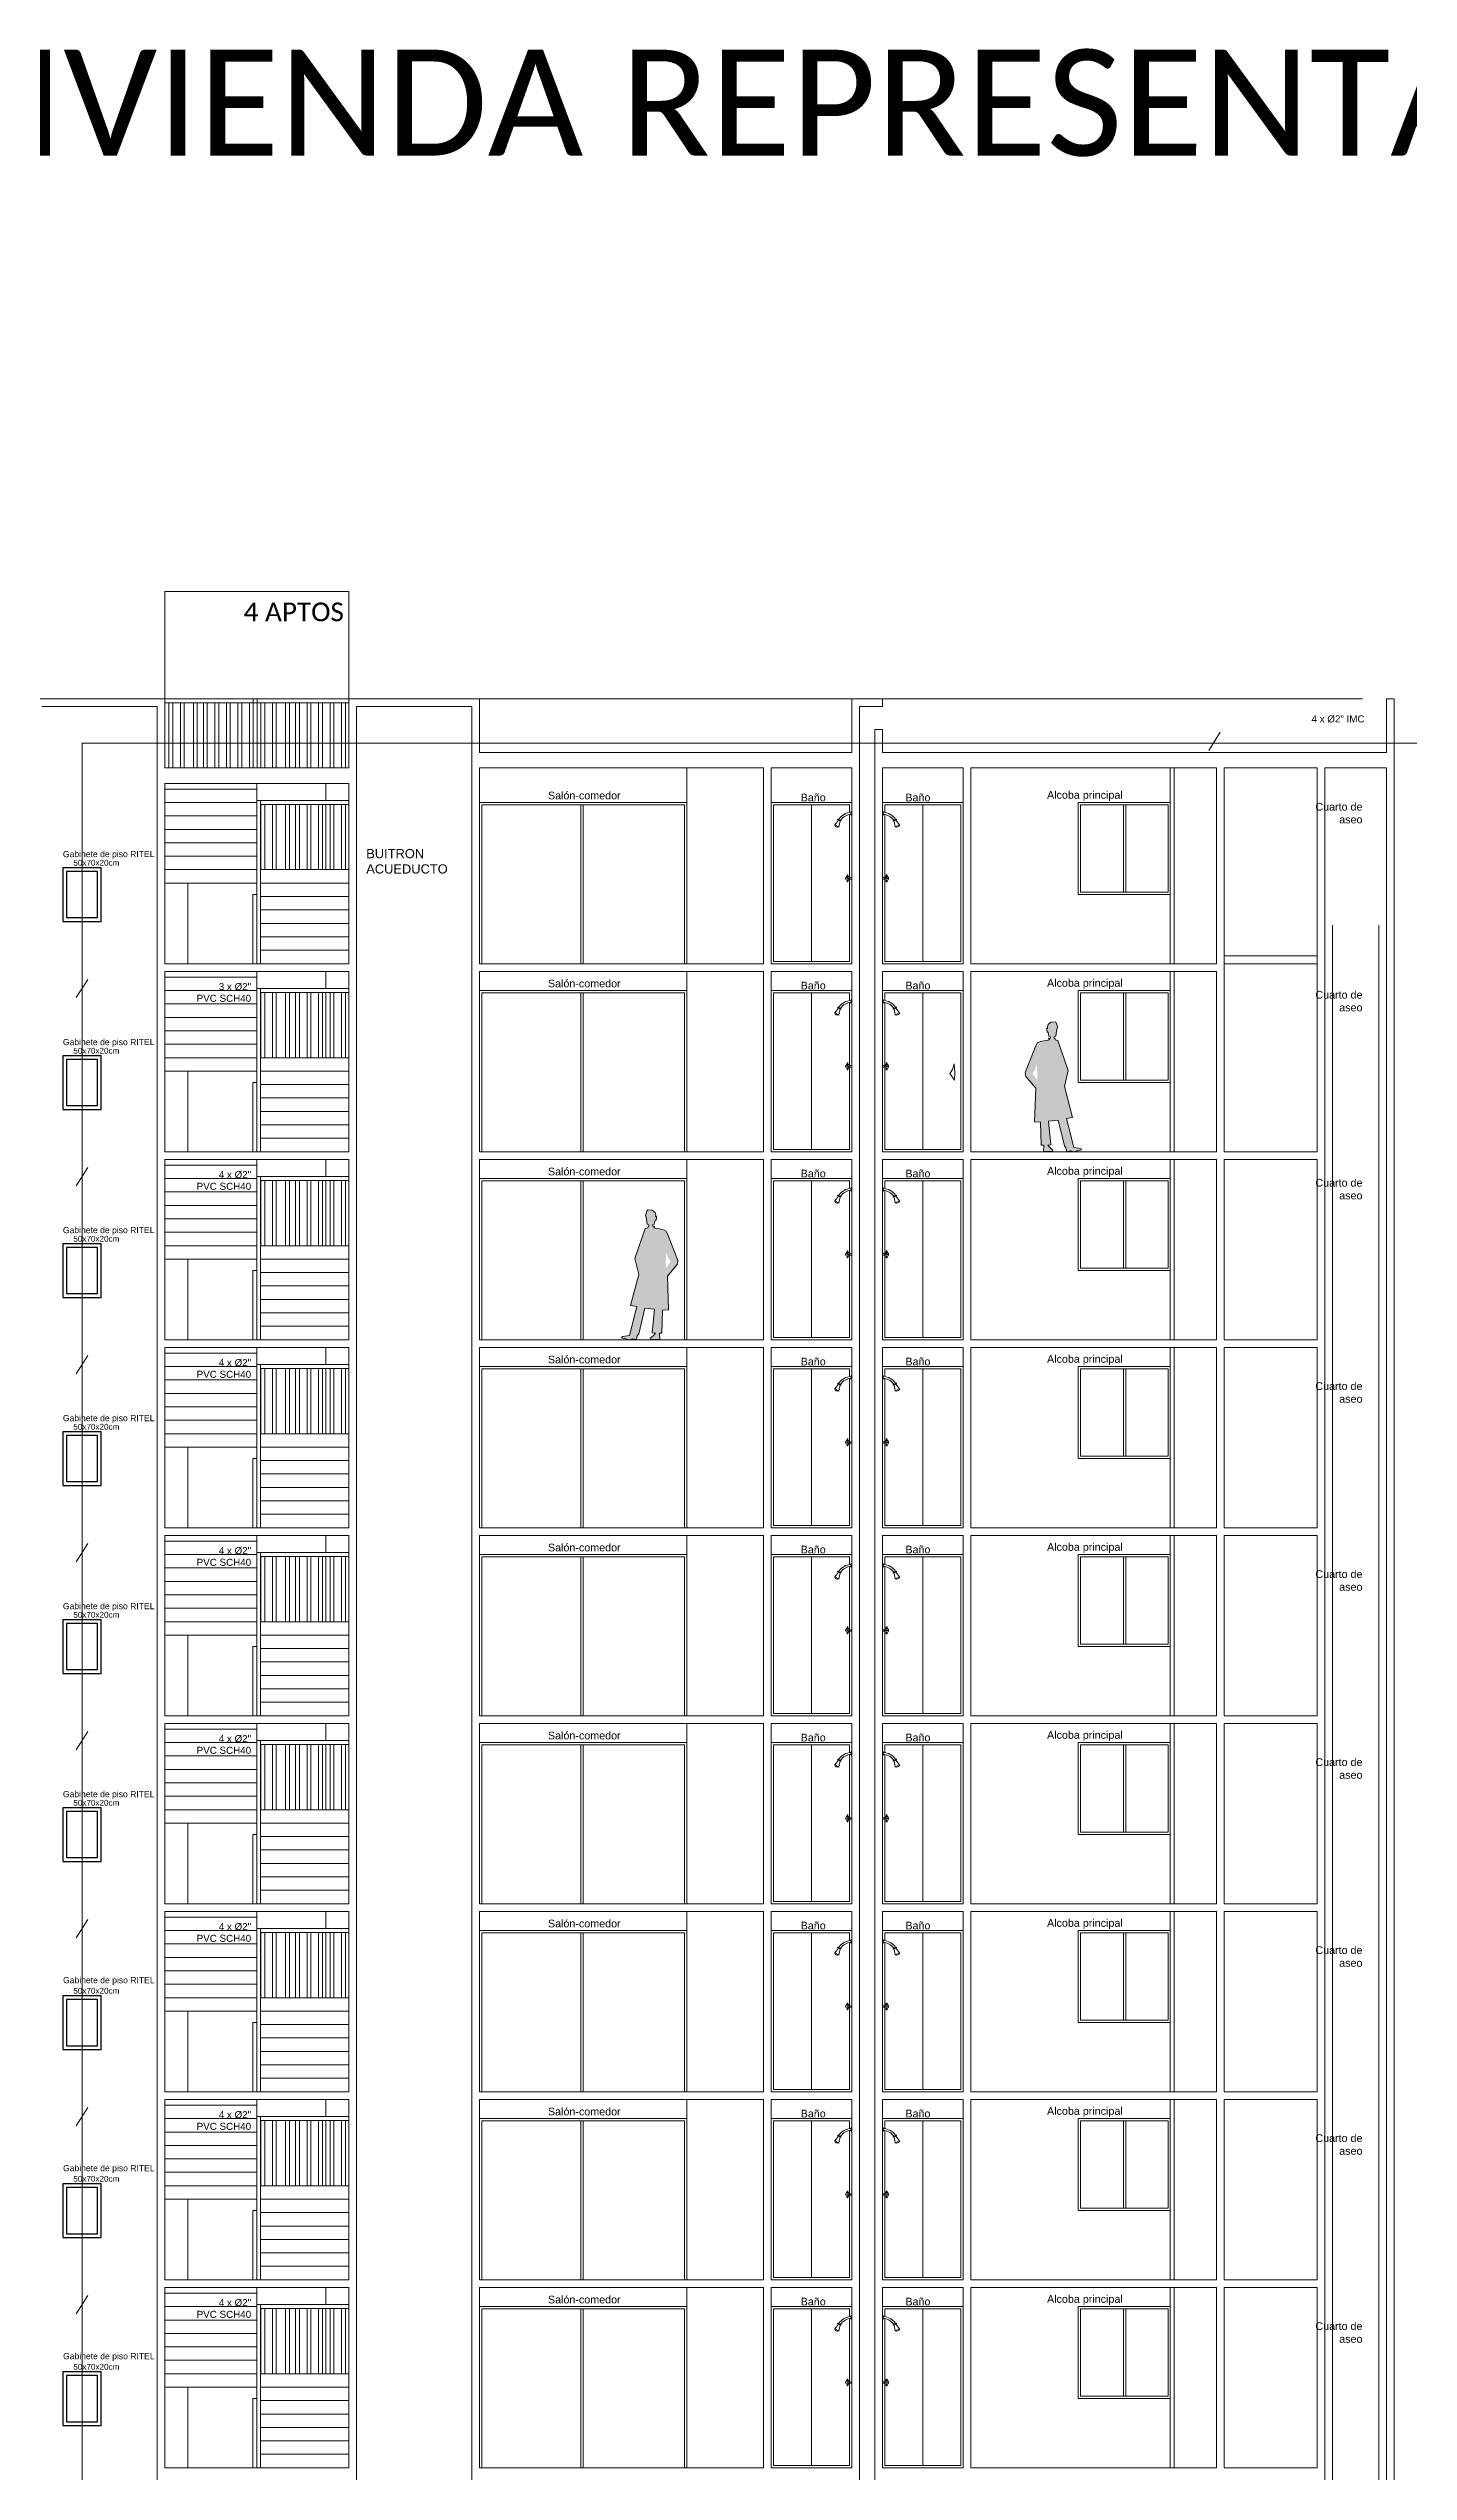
# Model space of a CAD drawing. Header units: metres. Extents: x 0 to 570, y -16 to 122.
# Drawn here: x 210.77 to 228.48, y 25.08 to 56.66 of the extents above; entities that cross this region are included whole.
import ezdxf

# ---------------------------------------------------------------- set-up
doc = ezdxf.new("R2010")
doc.units = ezdxf.units.M
doc.linetypes.add('ACAD_ISO02W100', pattern=[15, 12, -3])
for name, color, linetype, lineweight in [('ARQ-HATCH', 7, 'Continuous', 9), ('PRIMER PLANO', 252, 'Continuous', 9), ('PUERTAS Y VENTANAS EN FACHADA', 252, 'Continuous', 9), ('RITEL RED INTERNA', 1, 'Continuous', 13), ('SEGUNDO PLANO', 252, 'Continuous', 9), ('TERCER PLANO', 251, 'Continuous', 9)]:
    doc.layers.add(name, color=color, linetype=linetype, lineweight=lineweight)
for name, color, linetype in [('ARQ-PROYECCIONES', 252, 'ACAD_ISO02W100'), ('ARQ-TEXTO', 7, 'Continuous'), ('RITEL GABINETES', 30, 'Continuous')]:
    doc.layers.add(name, color=color, linetype=linetype)
doc.styles.get("Standard").update_dxf_attribs({"font": 'arial.ttf'})

# ---------------------------------------------------------------- blocks, each defined once
blk = doc.blocks.new('ducha')
at = {"layer": 'PRIMER PLANO', "linetype": 'ByBlock'}
for p, q in [((312.201, 158.912), (312.211, 158.912)), ((312.201, 158.863), (312.201, 158.912)), ((312.201, 158.863), (312.211, 158.863)), ((311.988, 158.738), (312.036, 158.798)), ((312.044, 158.712), (311.988, 158.738)), ((312.027, 158.802), (312.068, 158.783)), ((312.031, 158.811), (312.072, 158.792)), ((312.059, 158.787), (312.044, 158.712)), ((312.161, 158.083), (312.151, 158.083)), ((312.151, 158.063), (312.151, 158.083)), ((312.151, 158.012), (312.151, 157.993)), ((312.161, 157.993), (312.151, 157.993)), ((312.161, 158.063), (312.161, 158.083)), ((312.161, 158.012), (312.161, 157.993)), ((312.18, 158.048), (312.211, 158.048)), ((312.18, 158.028), (312.211, 158.028))]:
    blk.add_line(p, q, dxfattribs=at)
for radius in [0.026, 0.01]:
    blk.add_circle((312.156, 158.038), radius, dxfattribs=at)
for centre, radius, start, end in [((312.216, 158.686), 0.214, 94.1758, 145.6108), ((312.214, 158.687), 0.186, 93.9088, 144.0367), ((312.025, 158.743), 0.0375, 188.871, 301.7753), ((312.286, 158.683), 0.286, 153.3163, 155.3231), ((312.286, 158.683), 0.241, 152.9407, 155.3231)]:
    blk.add_arc(centre, radius, start, end, dxfattribs=at)
at = {"layer": 'PUERTAS Y VENTANAS EN FACHADA'}
for points in [[(311.161, 159.028), (312.211, 159.028)], [(311.191, 158.998), (312.181, 158.998)], [(311.191, 158.998), (311.191, 156.957)], [(311.686, 158.998), (311.686, 156.957)], [(312.181, 158.998), (312.181, 158.897)], [(312.181, 158.87), (312.181, 156.957)], [(311.191, 156.957), (312.181, 156.957)]]:
    blk.add_lwpolyline(points, dxfattribs=at)
blk = doc.blocks.new('VENTANAS HABITACIONES ALZADO')
at = {"layer": 'PUERTAS Y VENTANAS EN FACHADA'}
for p, q in [((153.567, 29.086), (153.567, 27.946)), ((153.597, 27.946), (153.597, 29.086))]:
    blk.add_line(p, q, dxfattribs=at)
at = {"layer": 'PUERTAS Y VENTANAS EN FACHADA', "linetype": 'ByBlock'}
blk.add_line((154.188, 27.916), (152.988, 27.916), dxfattribs=at)
at = {"layer": 'PUERTAS Y VENTANAS EN FACHADA'}
for points in [[(152.988, 29.116), (154.188, 29.116)], [(152.988, 27.916), (152.988, 29.116)], [(153.018, 29.086), (154.158, 29.086)], [(153.018, 29.086), (153.018, 27.946)], [(154.158, 29.086), (154.158, 27.946)], [(154.188, 29.116), (154.188, 27.916)], [(154.188, 27.916), (152.988, 27.916)], [(154.158, 27.946), (153.018, 27.946)]]:
    blk.add_lwpolyline(points, dxfattribs=at)
blk = doc.blocks.new('ventanal completo')
at = {"layer": 'PUERTAS Y VENTANAS EN FACHADA'}
for p, q in [((188.107, 17.773), (190.807, 17.773)), ((189.457, 17.743), (189.457, 15.673)), ((189.487, 15.673), (189.487, 17.743))]:
    blk.add_line(p, q, dxfattribs=at)
for points in [[(188.137, 15.673), (188.137, 17.743), (190.777, 17.743), (190.777, 15.673)], [(189.487, 15.673), (189.457, 15.673)]]:
    blk.add_lwpolyline(points, dxfattribs=at)
blk = doc.blocks.new('medio pasamanos')
at = {"layer": 'TERCER PLANO', "linetype": 'ByBlock'}
for p, q in [((202.591, 25.651), (201.441, 25.651)), ((202.591, 25.601), (201.441, 25.601)), ((201.445, 25.601), (201.445, 24.751)), ((201.495, 25.601), (201.495, 24.751)), ((201.495, 25.601), (201.495, 24.751)), ((201.595, 25.601), (201.595, 24.751)), ((201.595, 25.601), (201.595, 24.751)), ((201.645, 25.601), (201.645, 24.751)), ((201.645, 25.601), (201.645, 24.751)), ((201.765, 25.601), (201.765, 24.751)), ((201.815, 25.601), (201.815, 24.751)), ((201.895, 25.601), (201.895, 24.751)), ((201.945, 25.601), (201.945, 24.751)), ((202.045, 25.601), (202.045, 24.751)), ((202.095, 25.601), (202.095, 24.751)), ((202.195, 25.601), (202.195, 24.751)), ((202.245, 25.601), (202.245, 24.751)), ((202.345, 25.601), (202.345, 24.751)), ((202.395, 25.601), (202.395, 24.751)), ((202.495, 25.601), (202.495, 24.751)), ((202.545, 25.601), (202.545, 24.751))]:
    blk.add_line(p, q, dxfattribs=at)
blk = doc.blocks.new('gpe')
at = {"layer": 'RITEL GABINETES'}
for points in [[(19.73, 123.009), (19.73, 122.309), (20.23, 122.309), (20.23, 123.009)], [(19.78, 122.959), (19.78, 122.359), (20.18, 122.359), (20.18, 122.959)]]:
    blk.add_lwpolyline(points, close=True, dxfattribs=at)
at = {"layer": 'ARQ-TEXTO', "insert": (20.467, 123.112), "char_height": 0.0758, "attachment_point": 3}
blk.add_mtext_dynamic_manual_height_columns('\\A1;50x70x20cm', width=0.73495, gutter_width=7.742, heights=[0], dxfattribs=at)

msp = doc.modelspace()

# ---------------------------------------------------------------- hatches: boundary and pattern name
at = {"layer": 'ARQ-HATCH'}
h = msp.add_hatch(color=256, dxfattribs=at)
h.dxf.hatch_style = 1
h.paths.add_polyline_path([(224.107, 42.729), (224.029, 42.714), (224.124, 42.338), (224.216, 42.325), (224.227, 42.306), (224.122, 42.283), (224.085, 42.295), (224.032, 42.287), (224.021, 42.332), (224.003, 42.358), (223.92, 42.695), (223.797, 42.68), (223.827, 42.373), (223.785, 42.369), (223.812, 42.339), (223.853, 42.302), (223.849, 42.284), (223.752, 42.284), (223.729, 42.284), (223.733, 42.369), (223.699, 42.366), (223.692, 42.669), (223.613, 42.673), (223.628, 43.11), (223.501, 43.264), (223.493, 43.316), (223.628, 43.664), (223.651, 43.702), (223.691, 43.718), (223.806, 43.741), (223.793, 43.761), (223.819, 43.761), (223.822, 43.78), (223.799, 43.79), (223.789, 43.842), (223.776, 43.842), (223.773, 43.872), (223.77, 43.888), (223.783, 43.888), (223.78, 43.911), (223.789, 43.941), (223.825, 43.97), (223.881, 43.976), (223.889, 43.969), (223.897, 43.96), (223.906, 43.924), (223.912, 43.924), (223.915, 43.898), (223.908, 43.894), (223.901, 43.854), (223.891, 43.79), (223.869, 43.779), (223.871, 43.763), (223.88, 43.757), (223.882, 43.74), (223.917, 43.731), (224.051, 43.339), (224.003, 43.133)])
h.paths.add_polyline_path([(223.647, 43.214), (223.65, 43.315), (223.639, 43.427), (223.621, 43.356), (223.587, 43.3)], flags=16)
h = msp.add_hatch(color=256, dxfattribs=at)
h.dxf.hatch_style = 1
h.paths.add_polyline_path([(218.352, 40.279), (218.431, 40.264), (218.336, 39.888), (218.244, 39.875), (218.232, 39.856), (218.337, 39.833), (218.375, 39.845), (218.427, 39.837), (218.438, 39.882), (218.457, 39.908), (218.539, 40.245), (218.663, 40.23), (218.633, 39.923), (218.674, 39.919), (218.648, 39.889), (218.607, 39.852), (218.611, 39.834), (218.708, 39.834), (218.731, 39.834), (218.727, 39.919), (218.76, 39.916), (218.768, 40.219), (218.846, 40.223), (218.832, 40.66), (218.959, 40.814), (218.966, 40.866), (218.832, 41.214), (218.809, 41.252), (218.769, 41.268), (218.654, 41.291), (218.667, 41.311), (218.641, 41.311), (218.637, 41.33), (218.66, 41.34), (218.67, 41.392), (218.683, 41.392), (218.687, 41.422), (218.69, 41.438), (218.677, 41.438), (218.68, 41.461), (218.67, 41.491), (218.634, 41.52), (218.579, 41.526), (218.57, 41.519), (218.562, 41.51), (218.554, 41.474), (218.548, 41.474), (218.545, 41.448), (218.551, 41.444), (218.558, 41.404), (218.569, 41.34), (218.591, 41.329), (218.589, 41.313), (218.58, 41.307), (218.578, 41.29), (218.542, 41.281), (218.408, 40.889), (218.457, 40.683)])
h.paths.add_polyline_path([(218.813, 40.764), (218.809, 40.865), (218.82, 40.977), (218.839, 40.906), (218.873, 40.85)], flags=16)

# ---------------------------------------------------------------- linework, layer by layer
at = {"layer": 'PRIMER PLANO'}
for points in [[(200.983, -1.817), (200.883, -1.817), (200.883, 48.183), (200.983, 48.183), (200.983, 47.483), (210.582, 47.483), (210.582, 48.183), (212.283, 48.183)], [(212.183, -1.717), (212.183, 48.083), (210.682, 48.083)], [(214.683, 48.183), (216.382, 48.183), (216.382, 47.483), (221.232, 47.483), (221.232, 48.183), (221.632, 48.183), (221.632, 48.083), (221.332, 48.083), (221.332, -1.817)], [(216.282, -1.817), (216.282, 48.083), (214.783, 48.083), (214.783, -1.817)], [(226.083, 0.533), (226.083, -1.817), (225.983, -1.817), (225.983, 0.533), (222.782, 0.533), (222.782, -1.817), (222.682, -1.817), (222.682, 0.533), (221.632, 0.533), (221.632, -1.817), (221.532, -1.817), (221.532, 47.783), (221.632, 47.783), (221.632, 47.483), (228.198, 47.483), (228.198, 48.183), (228.298, 48.183), (228.298, 48.183), (228.298, -1.817)], [(225.382, 47.283), (225.382, 44.733)], [(225.432, 47.283), (225.432, 44.733)], [(228.198, -1.817), (228.198, 47.283), (227.394, 47.283), (227.394, 0.533), (226.083, 0.533)], [(227.496, -0.467), (227.496, 45.233)], [(228.096, 45.233), (228.096, -0.467)], [(225.382, 44.633), (225.382, 42.283)], [(225.432, 44.633), (225.432, 42.283)], [(225.382, 42.183), (225.382, 39.833)], [(225.432, 42.183), (225.432, 39.833)], [(225.382, 39.733), (225.382, 37.383)], [(225.432, 39.733), (225.432, 37.383)], [(225.382, 37.283), (225.382, 34.933)], [(225.432, 37.283), (225.432, 34.933)], [(225.382, 34.833), (225.382, 32.483)], [(225.432, 34.833), (225.432, 32.483)], [(225.382, 32.383), (225.382, 30.033)], [(225.432, 32.383), (225.432, 30.033)], [(225.382, 29.933), (225.382, 27.583)], [(225.432, 29.933), (225.432, 27.583)], [(225.382, 27.483), (225.382, 25.133)], [(225.432, 27.483), (225.432, 25.133)]]:
    msp.add_lwpolyline(points, dxfattribs=at)
for points in [[(214.683, 47.083), (212.283, 47.083), (212.283, 44.733), (214.683, 44.733)], [(216.382, 47.283), (220.083, 47.283), (220.083, 44.733), (216.382, 44.733)], [(220.183, 47.283), (221.232, 47.283), (221.232, 44.733), (220.183, 44.733)], [(222.682, 47.283), (221.632, 47.283), (221.632, 44.733), (222.682, 44.733)], [(225.983, 47.283), (222.782, 47.283), (222.782, 44.733), (225.983, 44.733)], [(227.294, 47.283), (226.083, 47.283), (226.083, 44.733), (227.294, 44.733)], [(214.683, 44.633), (212.283, 44.633), (212.283, 42.283), (214.683, 42.283)], [(216.382, 44.633), (220.083, 44.633), (220.083, 42.283), (216.382, 42.283)], [(220.183, 44.633), (221.232, 44.633), (221.232, 42.283), (220.183, 42.283)], [(222.682, 44.633), (221.632, 44.633), (221.632, 42.283), (222.682, 42.283)], [(225.983, 44.633), (222.782, 44.633), (222.782, 42.283), (225.983, 42.283)], [(227.294, 44.833), (226.083, 44.833), (226.083, 42.283), (227.294, 42.283)], [(223.785, 42.369), (223.827, 42.373), (223.797, 42.68), (223.92, 42.695), (224.003, 42.358), (224.021, 42.332), (224.032, 42.287), (224.085, 42.295), (224.122, 42.283), (224.227, 42.306), (224.216, 42.325), (224.124, 42.338), (224.029, 42.714), (224.107, 42.729), (224.003, 43.133), (224.051, 43.339), (223.917, 43.731), (223.882, 43.74), (223.88, 43.757), (223.871, 43.763), (223.869, 43.779), (223.891, 43.79), (223.901, 43.854), (223.908, 43.894), (223.915, 43.898), (223.912, 43.924), (223.906, 43.924), (223.897, 43.96), (223.889, 43.969), (223.881, 43.976), (223.825, 43.97), (223.789, 43.941), (223.78, 43.911), (223.783, 43.888), (223.77, 43.888), (223.773, 43.872), (223.776, 43.842), (223.789, 43.842), (223.799, 43.79), (223.822, 43.78), (223.819, 43.761), (223.793, 43.761), (223.806, 43.741), (223.691, 43.718), (223.651, 43.702), (223.628, 43.664), (223.493, 43.316), (223.501, 43.264), (223.628, 43.11), (223.613, 42.673), (223.692, 42.669), (223.699, 42.366), (223.733, 42.369), (223.729, 42.284), (223.752, 42.284), (223.849, 42.284), (223.853, 42.302), (223.812, 42.339)], [(222.546, 43.356), (222.512, 43.3), (222.572, 43.214), (222.576, 43.315), (222.565, 43.427)], [(214.683, 42.183), (212.283, 42.183), (212.283, 39.833), (214.683, 39.833)], [(216.382, 42.183), (220.083, 42.183), (220.083, 39.833), (216.382, 39.833)], [(220.183, 42.183), (221.232, 42.183), (221.232, 39.833), (220.183, 39.833)], [(222.682, 42.183), (221.632, 42.183), (221.632, 39.833), (222.682, 39.833)], [(225.983, 42.183), (222.782, 42.183), (222.782, 39.833), (225.983, 39.833)], [(227.294, 42.183), (226.083, 42.183), (226.083, 39.833), (227.294, 39.833)], [(218.674, 39.919), (218.633, 39.923), (218.663, 40.23), (218.539, 40.245), (218.457, 39.908), (218.438, 39.882), (218.427, 39.837), (218.375, 39.845), (218.337, 39.833), (218.232, 39.856), (218.244, 39.875), (218.336, 39.888), (218.431, 40.264), (218.352, 40.279), (218.457, 40.683), (218.408, 40.889), (218.542, 41.281), (218.578, 41.29), (218.58, 41.307), (218.589, 41.313), (218.591, 41.329), (218.569, 41.34), (218.558, 41.404), (218.551, 41.444), (218.545, 41.448), (218.548, 41.474), (218.554, 41.474), (218.562, 41.51), (218.57, 41.519), (218.579, 41.526), (218.634, 41.52), (218.67, 41.491), (218.68, 41.461), (218.677, 41.438), (218.69, 41.438), (218.687, 41.422), (218.683, 41.392), (218.67, 41.392), (218.66, 41.34), (218.637, 41.33), (218.641, 41.311), (218.667, 41.311), (218.654, 41.291), (218.769, 41.268), (218.809, 41.252), (218.832, 41.214), (218.966, 40.866), (218.959, 40.814), (218.832, 40.66), (218.846, 40.223), (218.768, 40.219), (218.76, 39.916), (218.727, 39.919), (218.731, 39.834), (218.708, 39.834), (218.611, 39.834), (218.607, 39.852), (218.648, 39.889)], [(214.683, 39.733), (212.283, 39.733), (212.283, 37.383), (214.683, 37.383)], [(216.382, 39.733), (220.083, 39.733), (220.083, 37.383), (216.382, 37.383)], [(220.183, 39.733), (221.232, 39.733), (221.232, 37.383), (220.183, 37.383)], [(222.682, 39.733), (221.632, 39.733), (221.632, 37.383), (222.682, 37.383)], [(225.983, 39.733), (222.782, 39.733), (222.782, 37.383), (225.983, 37.383)], [(227.294, 39.733), (226.083, 39.733), (226.083, 37.383), (227.294, 37.383)], [(214.683, 37.283), (212.283, 37.283), (212.283, 34.933), (214.683, 34.933)], [(216.382, 37.283), (220.083, 37.283), (220.083, 34.933), (216.382, 34.933)], [(220.183, 37.283), (221.232, 37.283), (221.232, 34.933), (220.183, 34.933)], [(222.682, 37.283), (221.632, 37.283), (221.632, 34.933), (222.682, 34.933)], [(225.983, 37.283), (222.782, 37.283), (222.782, 34.933), (225.983, 34.933)], [(227.294, 37.283), (226.083, 37.283), (226.083, 34.933), (227.294, 34.933)], [(214.683, 34.833), (212.283, 34.833), (212.283, 32.483), (214.683, 32.483)], [(216.382, 34.833), (220.083, 34.833), (220.083, 32.483), (216.382, 32.483)], [(220.183, 34.833), (221.232, 34.833), (221.232, 32.483), (220.183, 32.483)], [(222.682, 34.833), (221.632, 34.833), (221.632, 32.483), (222.682, 32.483)], [(225.983, 34.833), (222.782, 34.833), (222.782, 32.483), (225.983, 32.483)], [(227.294, 34.833), (226.083, 34.833), (226.083, 32.483), (227.294, 32.483)], [(214.683, 32.383), (212.283, 32.383), (212.283, 30.033), (214.683, 30.033)], [(216.382, 32.383), (220.083, 32.383), (220.083, 30.033), (216.382, 30.033)], [(220.183, 32.383), (221.232, 32.383), (221.232, 30.033), (220.183, 30.033)], [(222.682, 32.383), (221.632, 32.383), (221.632, 30.033), (222.682, 30.033)], [(225.983, 32.383), (222.782, 32.383), (222.782, 30.033), (225.983, 30.033)], [(227.294, 32.383), (226.083, 32.383), (226.083, 30.033), (227.294, 30.033)], [(214.683, 29.933), (212.283, 29.933), (212.283, 27.583), (214.683, 27.583)], [(216.382, 29.933), (220.083, 29.933), (220.083, 27.583), (216.382, 27.583)], [(220.183, 29.933), (221.232, 29.933), (221.232, 27.583), (220.183, 27.583)], [(222.682, 29.933), (221.632, 29.933), (221.632, 27.583), (222.682, 27.583)], [(225.983, 29.933), (222.782, 29.933), (222.782, 27.583), (225.983, 27.583)], [(227.294, 29.933), (226.083, 29.933), (226.083, 27.583), (227.294, 27.583)], [(214.683, 27.483), (212.283, 27.483), (212.283, 25.133), (214.683, 25.133)], [(216.382, 27.483), (220.083, 27.483), (220.083, 25.133), (216.382, 25.133)], [(220.183, 27.483), (221.232, 27.483), (221.232, 25.133), (220.183, 25.133)], [(222.682, 27.483), (221.632, 27.483), (221.632, 25.133), (222.682, 25.133)], [(225.983, 27.483), (222.782, 27.483), (222.782, 25.133), (225.983, 25.133)], [(227.294, 27.483), (226.083, 27.483), (226.083, 25.133), (227.294, 25.133)]]:
    msp.add_lwpolyline(points, close=True, dxfattribs=at)
at = {"layer": 'RITEL RED INTERNA'}
for p, q in [((226.032, 47.749), (225.884, 47.513)), ((211.28, 44.526), (211.132, 44.29)), ((211.28, 42.076), (211.132, 41.84)), ((211.28, 39.626), (211.132, 39.39)), ((211.28, 37.176), (211.132, 36.94)), ((211.28, 34.726), (211.132, 34.49)), ((211.28, 32.276), (211.132, 32.04)), ((211.28, 29.826), (211.132, 29.59)), ((211.28, 27.376), (211.132, 27.14)), ((211.28, 27.376), (211.132, 27.14))]:
    msp.add_line(p, q, dxfattribs=at)
for points in [[(240.71, 47.606), (211.206, 47.605), (211.206, -2.654)], [(240.71, 47.605), (211.206, 47.605)], [(211.206, 47.605), (211.206, 45.983)], [(211.206, 45.283), (211.206, 43.533)], [(211.206, 42.833), (211.206, 41.083)], [(211.206, 40.383), (211.206, 38.633)], [(211.206, 37.933), (211.206, 36.183)], [(211.206, 35.483), (211.206, 33.733)], [(211.206, 33.033), (211.206, 31.283)], [(211.206, 30.583), (211.206, 28.833)], [(211.206, 28.133), (211.206, 26.383)], [(211.206, 28.133), (211.206, 26.383)], [(211.206, 25.683), (211.206, 23.933)]]:
    msp.add_lwpolyline(points, dxfattribs=at)
at = {"layer": 'SEGUNDO PLANO'}
for points in [[(213.487, 47.283), (213.487, 48.183), (213.437, 48.183), (213.437, 47.283)], [(219.082, 47.283), (219.082, 44.733)], [(213.483, 44.733), (213.483, 45.633), (213.433, 45.633), (213.433, 44.733)], [(219.082, 44.633), (219.082, 42.283)], [(213.483, 42.283), (213.483, 43.183), (213.433, 43.183), (213.433, 42.283)], [(219.082, 42.183), (219.082, 39.833)], [(213.483, 39.833), (213.483, 40.733), (213.433, 40.733), (213.433, 39.833)], [(219.082, 39.733), (219.082, 37.383)], [(213.483, 37.383), (213.483, 38.283), (213.433, 38.283), (213.433, 37.383)], [(219.082, 37.283), (219.082, 34.933)], [(213.483, 34.933), (213.483, 35.833), (213.433, 35.833), (213.433, 34.933)], [(219.082, 34.833), (219.082, 32.483)], [(213.483, 32.483), (213.483, 33.383), (213.433, 33.383), (213.433, 32.483)], [(219.082, 32.383), (219.082, 30.033)], [(213.483, 30.033), (213.483, 30.933), (213.433, 30.933), (213.433, 30.033)], [(219.082, 29.933), (219.082, 27.583)], [(213.483, 27.583), (213.483, 28.483), (213.433, 28.483), (213.433, 27.583)], [(219.082, 27.483), (219.082, 25.133)], [(213.483, 25.133), (213.483, 26.033), (213.433, 26.033), (213.433, 25.133)]]:
    msp.add_lwpolyline(points, dxfattribs=at)
at = {"layer": 'TERCER PLANO', "linetype": 'ByBlock'}
for p, q in [((214.683, 48.183), (212.283, 48.183)), ((214.683, 48.133), (212.283, 48.133)), ((212.337, 48.133), (212.337, 47.283)), ((212.387, 48.133), (212.387, 47.283)), ((212.487, 48.133), (212.487, 47.283)), ((212.537, 48.133), (212.537, 47.283)), ((212.657, 48.133), (212.657, 47.283)), ((212.707, 48.133), (212.707, 47.283)), ((212.787, 48.133), (212.787, 47.283)), ((212.837, 48.133), (212.837, 47.283)), ((212.937, 48.133), (212.937, 47.283)), ((212.987, 48.133), (212.987, 47.283)), ((213.087, 48.133), (213.087, 47.283)), ((213.137, 48.133), (213.137, 47.283)), ((213.237, 48.133), (213.237, 47.283)), ((213.287, 48.133), (213.287, 47.283)), ((213.387, 48.133), (213.387, 47.283)), ((213.437, 48.133), (213.437, 47.283)), ((213.537, 48.133), (213.537, 47.283)), ((213.537, 48.133), (213.537, 47.283)), ((213.587, 48.133), (213.587, 47.283)), ((213.587, 48.133), (213.587, 47.283)), ((213.687, 48.133), (213.687, 47.283)), ((213.687, 48.133), (213.687, 47.283)), ((213.737, 48.133), (213.737, 47.283)), ((213.737, 48.133), (213.737, 47.283)), ((213.857, 48.133), (213.857, 47.283)), ((213.907, 48.133), (213.907, 47.283)), ((213.987, 48.133), (213.987, 47.283)), ((214.037, 48.133), (214.037, 47.283)), ((214.137, 48.133), (214.137, 47.283)), ((214.187, 48.133), (214.187, 47.283)), ((214.287, 48.133), (214.287, 47.283)), ((214.337, 48.133), (214.337, 47.283)), ((214.437, 48.133), (214.437, 47.283)), ((214.487, 48.133), (214.487, 47.283)), ((214.587, 48.133), (214.587, 47.283)), ((214.637, 48.133), (214.637, 47.283))]:
    msp.add_line(p, q, dxfattribs=at)
msp.add_lwpolyline([(212.283, 48.183), (212.283, 49.583), (214.683, 49.583), (214.683, 48.183), (214.683, 47.283), (212.283, 47.283), (212.283, 48.083)], close=True, dxfattribs=at)
at = {"layer": 'TERCER PLANO'}
for points in [[(216.382, 48.183), (221.232, 48.183)], [(227.887, 48.183), (221.632, 48.183)], [(221.632, 48.183), (225.983, 48.183)], [(213.483, 44.733), (213.483, 47.083)], [(214.383, 47.083), (214.383, 46.858)], [(212.283, 47.008), (213.483, 47.008)], [(212.283, 46.833), (213.483, 46.833)], [(213.483, 45.958), (213.483, 46.858), (213.533, 46.858), (213.533, 44.733)], [(214.383, 46.808), (214.383, 45.958)], [(212.283, 46.658), (213.483, 46.658)], [(212.283, 46.483), (213.483, 46.483)], [(212.283, 46.308), (213.483, 46.308)], [(212.283, 46.133), (213.483, 46.133)], [(212.283, 45.958), (213.483, 45.958)], [(213.533, 45.958), (214.683, 45.958)], [(212.283, 45.783), (213.483, 45.783)], [(212.583, 45.783), (212.583, 44.733)], [(213.533, 45.783), (214.683, 45.783)], [(213.533, 45.608), (214.683, 45.608)], [(213.533, 45.433), (214.683, 45.433)], [(213.533, 45.258), (214.683, 45.258)], [(213.533, 45.083), (214.683, 45.083)], [(213.533, 44.908), (214.683, 44.908)], [(212.283, 44.558), (213.483, 44.558)], [(213.483, 42.283), (213.483, 44.633)], [(214.383, 44.633), (214.383, 44.408)], [(212.283, 44.383), (213.483, 44.383)], [(212.283, 44.208), (213.483, 44.208)], [(213.483, 43.508), (213.483, 44.408), (213.533, 44.408), (213.533, 42.283)], [(214.383, 44.358), (214.383, 43.508)], [(212.283, 44.033), (213.483, 44.033)], [(212.283, 43.858), (213.483, 43.858)], [(212.283, 43.683), (213.483, 43.683)], [(212.283, 43.508), (213.483, 43.508)], [(212.283, 43.333), (213.483, 43.333)], [(212.583, 43.333), (212.583, 42.283)], [(213.533, 43.508), (214.683, 43.508)], [(213.533, 43.333), (214.683, 43.333)], [(213.533, 43.158), (214.683, 43.158)], [(213.533, 42.983), (214.683, 42.983)], [(213.533, 42.808), (214.683, 42.808)], [(213.533, 42.633), (214.683, 42.633)], [(213.533, 42.458), (214.683, 42.458)], [(212.283, 42.108), (213.483, 42.108)], [(213.483, 39.833), (213.483, 42.183)], [(214.383, 42.183), (214.383, 41.958)], [(212.283, 41.933), (213.483, 41.933)], [(212.283, 41.758), (213.483, 41.758)], [(213.483, 41.058), (213.483, 41.958), (213.533, 41.958), (213.533, 39.833)], [(214.383, 41.908), (214.383, 41.058)], [(212.283, 41.583), (213.483, 41.583)], [(212.283, 41.408), (213.483, 41.408)], [(212.283, 41.233), (213.483, 41.233)], [(212.283, 41.058), (213.483, 41.058)], [(213.533, 41.058), (214.683, 41.058)], [(212.283, 40.883), (213.483, 40.883)], [(212.583, 40.883), (212.583, 39.833)], [(213.533, 40.883), (214.683, 40.883)], [(213.533, 40.708), (214.683, 40.708)], [(213.533, 40.533), (214.683, 40.533)], [(213.533, 40.358), (214.683, 40.358)], [(213.533, 40.183), (214.683, 40.183)], [(213.533, 40.008), (214.683, 40.008)], [(212.283, 39.658), (213.483, 39.658)], [(212.283, 39.483), (213.483, 39.483)], [(213.483, 37.383), (213.483, 39.733)], [(213.483, 38.608), (213.483, 39.508), (213.533, 39.508), (213.533, 37.383)], [(214.383, 39.733), (214.383, 39.508)], [(212.283, 39.308), (213.483, 39.308)], [(214.383, 39.458), (214.383, 38.608)], [(212.283, 39.133), (213.483, 39.133)], [(212.283, 38.958), (213.483, 38.958)], [(212.283, 38.783), (213.483, 38.783)], [(212.283, 38.608), (213.483, 38.608)], [(213.533, 38.608), (214.683, 38.608)], [(212.283, 38.433), (213.483, 38.433)], [(212.583, 38.433), (212.583, 37.383)], [(213.533, 38.433), (214.683, 38.433)], [(213.533, 38.258), (214.683, 38.258)], [(213.533, 38.083), (214.683, 38.083)], [(213.533, 37.908), (214.683, 37.908)], [(213.533, 37.733), (214.683, 37.733)], [(213.483, 34.933), (213.483, 37.283)], [(213.533, 37.558), (214.683, 37.558)], [(214.383, 37.283), (214.383, 37.058)], [(212.283, 37.208), (213.483, 37.208)], [(212.283, 37.033), (213.483, 37.033)], [(213.483, 36.158), (213.483, 37.058), (213.533, 37.058), (213.533, 34.933)], [(214.383, 37.008), (214.383, 36.158)], [(212.283, 36.858), (213.483, 36.858)], [(212.283, 36.683), (213.483, 36.683)], [(212.283, 36.508), (213.483, 36.508)], [(212.283, 36.333), (213.483, 36.333)], [(212.283, 36.158), (213.483, 36.158)], [(213.533, 36.158), (214.683, 36.158)], [(212.283, 35.983), (213.483, 35.983)], [(212.583, 35.983), (212.583, 34.933)], [(213.533, 35.983), (214.683, 35.983)], [(213.533, 35.808), (214.683, 35.808)], [(213.533, 35.633), (214.683, 35.633)], [(213.533, 35.458), (214.683, 35.458)], [(213.533, 35.283), (214.683, 35.283)], [(213.533, 35.108), (214.683, 35.108)], [(212.283, 34.758), (213.483, 34.758)], [(213.483, 32.483), (213.483, 34.833)], [(214.383, 34.833), (214.383, 34.608)], [(212.283, 34.583), (213.483, 34.583)], [(213.483, 33.708), (213.483, 34.608), (213.533, 34.608), (213.533, 32.483)], [(214.383, 34.558), (214.383, 33.708)], [(212.283, 34.408), (213.483, 34.408)], [(212.283, 34.233), (213.483, 34.233)], [(212.283, 34.058), (213.483, 34.058)], [(212.283, 33.883), (213.483, 33.883)], [(212.283, 33.708), (213.483, 33.708)], [(212.283, 33.533), (213.483, 33.533)], [(212.583, 33.533), (212.583, 32.483)], [(213.533, 33.708), (214.683, 33.708)], [(213.533, 33.533), (214.683, 33.533)], [(213.533, 33.358), (214.683, 33.358)], [(213.533, 33.183), (214.683, 33.183)], [(213.533, 33.008), (214.683, 33.008)], [(213.533, 32.833), (214.683, 32.833)], [(213.533, 32.658), (214.683, 32.658)], [(212.283, 32.308), (213.483, 32.308)], [(213.483, 30.033), (213.483, 32.383)], [(214.383, 32.383), (214.383, 32.158)], [(212.283, 32.133), (213.483, 32.133)], [(212.283, 31.958), (213.483, 31.958)], [(213.483, 31.258), (213.483, 32.158), (213.533, 32.158), (213.533, 30.033)], [(214.383, 32.108), (214.383, 31.258)], [(212.283, 31.783), (213.483, 31.783)], [(212.283, 31.608), (213.483, 31.608)], [(212.283, 31.433), (213.483, 31.433)], [(212.283, 31.258), (213.483, 31.258)], [(212.283, 31.083), (213.483, 31.083)], [(212.583, 31.083), (212.583, 30.033)], [(213.533, 31.258), (214.683, 31.258)], [(213.533, 31.083), (214.683, 31.083)], [(213.533, 30.908), (214.683, 30.908)], [(213.533, 30.733), (214.683, 30.733)], [(213.533, 30.558), (214.683, 30.558)], [(213.533, 30.383), (214.683, 30.383)], [(213.533, 30.208), (214.683, 30.208)], [(212.283, 29.858), (213.483, 29.858)], [(212.283, 29.683), (213.483, 29.683)], [(213.483, 27.583), (213.483, 29.933)], [(213.483, 28.808), (213.483, 29.708), (213.533, 29.708), (213.533, 27.583)], [(214.383, 29.933), (214.383, 29.708)], [(212.283, 29.508), (213.483, 29.508)], [(214.383, 29.658), (214.383, 28.808)], [(212.283, 29.333), (213.483, 29.333)], [(212.283, 29.158), (213.483, 29.158)], [(212.283, 28.983), (213.483, 28.983)], [(212.283, 28.808), (213.483, 28.808)], [(213.533, 28.808), (214.683, 28.808)], [(212.283, 28.633), (213.483, 28.633)], [(212.583, 28.633), (212.583, 27.583)], [(213.533, 28.633), (214.683, 28.633)], [(213.533, 28.458), (214.683, 28.458)], [(213.533, 28.283), (214.683, 28.283)], [(213.533, 28.108), (214.683, 28.108)], [(213.533, 27.933), (214.683, 27.933)], [(213.483, 25.133), (213.483, 27.483)], [(213.533, 27.758), (214.683, 27.758)], [(214.383, 27.483), (214.383, 27.258)], [(212.283, 27.408), (213.483, 27.408)], [(212.283, 27.233), (213.483, 27.233)], [(213.483, 26.358), (213.483, 27.258), (213.533, 27.258), (213.533, 25.133)], [(214.383, 27.208), (214.383, 26.358)], [(212.283, 27.058), (213.483, 27.058)], [(212.283, 26.883), (213.483, 26.883)], [(212.283, 26.708), (213.483, 26.708)], [(212.283, 26.533), (213.483, 26.533)], [(212.283, 26.358), (213.483, 26.358)], [(213.533, 26.358), (214.683, 26.358)], [(212.283, 26.183), (213.483, 26.183)], [(212.583, 26.183), (212.583, 25.133)], [(213.533, 26.183), (214.683, 26.183)], [(213.533, 26.008), (214.683, 26.008)], [(213.533, 25.833), (214.683, 25.833)], [(213.533, 25.658), (214.683, 25.658)], [(213.533, 25.483), (214.683, 25.483)], [(213.533, 25.308), (214.683, 25.308)]]:
    msp.add_lwpolyline(points, dxfattribs=at)

# ---------------------------------------------------------------- block references
at = {"layer": 'ARQ-PROYECCIONES', "xscale": -1}
for p in [(407.189, 29.06), (407.189, 26.61), (407.189, 24.16), (407.189, 21.71), (407.189, 19.26), (407.189, 16.81), (407.189, 14.36), (407.189, 11.91), (407.189, 9.46)]:
    msp.add_blockref('ventanal completo', p, dxfattribs=at)
at = {"layer": 'PRIMER PLANO', "xscale": -1}
for p in [(378.37, 17.718), (378.37, 15.268), (378.37, 12.818), (378.37, 10.368), (378.37, 7.918), (378.37, 5.468), (378.37, 3.018), (378.37, 0.568), (378.37, -1.882)]:
    msp.add_blockref('VENTANAS HABITACIONES ALZADO', p, dxfattribs=at)
at = {"layer": 'PRIMER PLANO'}
for p in [(191.226, -77.026), (191.226, -79.476), (191.226, -81.926), (191.226, -84.376), (191.226, -86.826), (191.226, -89.276), (191.226, -91.726), (191.226, -94.176), (191.226, -96.626)]:
    msp.add_blockref('gpe', p, dxfattribs=at)
at = {"layer": 'PUERTAS Y VENTANAS EN FACHADA'}
for p in [(-90.978, -112.194), (-90.978, -114.644), (-90.978, -117.094), (-90.978, -119.544), (-90.978, -121.994), (-90.978, -124.444), (-90.978, -126.894), (-90.978, -129.344), (-90.978, -131.794)]:
    msp.add_blockref('ducha', p, dxfattribs=at)
at = {"layer": 'PUERTAS Y VENTANAS EN FACHADA', "xscale": -1}
for p in [(533.843, -112.194), (533.843, -114.644), (533.843, -117.094), (533.843, -119.544), (533.843, -121.994), (533.843, -124.444), (533.843, -126.894), (533.843, -129.344), (533.843, -131.794)]:
    msp.add_blockref('ducha', p, dxfattribs=at)
at = {"layer": 'TERCER PLANO'}
for p in [(12.092, 21.207), (12.092, 18.757), (12.092, 16.307), (12.092, 13.857), (12.092, 11.407), (12.092, 8.957), (12.092, 6.507), (12.092, 4.057), (12.092, 1.607)]:
    msp.add_blockref('medio pasamanos', p, dxfattribs=at)

# ---------------------------------------------------------------- texts
at = {"layer": 'ARQ-TEXTO'}
for s, width, gutter_width, insert, char_height, attachment_point in [('{\\fCalibri Light|b0|i0|c0|p34;EDIFICIO VIVIENDA REPRESENTATIVA ESTRATO 1 - 2}', 48.87496, 8.628, (201.154, 56.644), 1.38041, 1), ('{\\fCalibri Light|b0|i0|c0|p34;4 APTOS}', 9.65795, 0.609, (213.311, 49.439), 0.24377, 1), ('\\A1;4 x Ø2" IMC', 2.11243, 7.619, (227.912, 47.968), 0.09143, 3), ('Salón-comedor', 2.45839, 12.5, (218.222, 46.873), 0.1, 9), ('Baño', 2.45839, 12.5, (220.567, 46.847), 0.1, 7), ('Baño', 2.45839, 12.5, (222.257, 46.847), 0.1, 9), ('Alcoba principal', 2.45839, 12.5, (224.762, 46.852), 0.1, 9), ('Cuarto de\\Paseo{\\H1.80462x; }', 2.45839, 12.5, (227.885, 46.56), 0.1, 9), ('Gabinete de piso RITEL', 2.45839, 12.5, (210.957, 46.097), 0.08, 7), ('BUITRON \\PACUEDUCTO{\\H1.82259x; }', 2.45839, 12.5, (214.908, 45.906), 0.12, 7), ('Salón-comedor', 2.45839, 12.5, (218.222, 44.423), 0.1, 9), ('Alcoba principal', 2.45839, 12.5, (224.762, 44.402), 0.1, 9), ('\\A1;3 x Ø2" \\PPVC SCH40', 2.11243, 7.619, (213.409, 44.48), 0.09143, 3), ('Baño', 2.45839, 12.5, (220.567, 44.397), 0.1, 7), ('Baño', 2.45839, 12.5, (222.257, 44.397), 0.1, 9), ('Cuarto de\\Paseo{\\H1.80462x; }', 2.45839, 12.5, (227.885, 44.11), 0.1, 9), ('Gabinete de piso RITEL', 2.45839, 12.5, (210.957, 43.647), 0.08, 7), ('\\A1;4 x Ø2" \\PPVC SCH40', 2.11243, 7.619, (213.409, 42.03), 0.09143, 3), ('Salón-comedor', 2.45839, 12.5, (218.222, 41.973), 0.1, 9), ('Baño', 2.45839, 12.5, (220.567, 41.947), 0.1, 7), ('Baño', 2.45839, 12.5, (222.257, 41.947), 0.1, 9), ('Alcoba principal', 2.45839, 12.5, (224.762, 41.952), 0.1, 9), ('Cuarto de\\Paseo{\\H1.80462x; }', 2.45839, 12.5, (227.885, 41.66), 0.1, 9), ('Gabinete de piso RITEL', 2.45839, 12.5, (210.957, 41.197), 0.08, 7), ('\\A1;4 x Ø2" \\PPVC SCH40', 2.11243, 7.619, (213.409, 39.58), 0.09143, 3), ('Salón-comedor', 2.45839, 12.5, (218.222, 39.523), 0.1, 9), ('Baño', 2.45839, 12.5, (220.567, 39.497), 0.1, 7), ('Baño', 2.45839, 12.5, (222.257, 39.497), 0.1, 9), ('Alcoba principal', 2.45839, 12.5, (224.762, 39.502), 0.1, 9), ('Cuarto de\\Paseo{\\H1.80462x; }', 2.45839, 12.5, (227.885, 39.01), 0.1, 9), ('Gabinete de piso RITEL', 2.45839, 12.5, (210.957, 38.747), 0.08, 7), ('\\A1;4 x Ø2" \\PPVC SCH40', 2.11243, 7.619, (213.409, 37.13), 0.09143, 3), ('Salón-comedor', 2.45839, 12.5, (218.222, 37.073), 0.1, 9), ('Baño', 2.45839, 12.5, (220.567, 37.047), 0.1, 7), ('Baño', 2.45839, 12.5, (222.257, 37.047), 0.1, 9), ('Alcoba principal', 2.45839, 12.5, (224.762, 37.052), 0.1, 9), ('Cuarto de\\Paseo{\\H1.80462x; }', 2.45839, 12.5, (227.885, 36.56), 0.1, 9), ('Gabinete de piso RITEL', 2.45839, 12.5, (210.957, 36.297), 0.08, 7), ('Alcoba principal', 2.45839, 12.5, (224.762, 34.602), 0.1, 9), ('\\A1;4 x Ø2" \\PPVC SCH40', 2.11243, 7.619, (213.409, 34.68), 0.09143, 3), ('Salón-comedor', 2.45839, 12.5, (218.222, 34.623), 0.1, 9), ('Baño', 2.45839, 12.5, (220.567, 34.597), 0.1, 7), ('Baño', 2.45839, 12.5, (222.257, 34.597), 0.1, 9), ('Cuarto de\\Paseo{\\H1.80462x; }', 2.45839, 12.5, (227.885, 34.11), 0.1, 9), ('Gabinete de piso RITEL', 2.45839, 12.5, (210.957, 33.847), 0.08, 7), ('\\A1;4 x Ø2" \\PPVC SCH40', 2.11243, 7.619, (213.409, 32.23), 0.09143, 3), ('Salón-comedor', 2.45839, 12.5, (218.222, 32.173), 0.1, 9), ('Baño', 2.45839, 12.5, (220.567, 32.147), 0.1, 7), ('Baño', 2.45839, 12.5, (222.257, 32.147), 0.1, 9), ('Alcoba principal', 2.45839, 12.5, (224.762, 32.152), 0.1, 9), ('Cuarto de\\Paseo{\\H1.80462x; }', 2.45839, 12.5, (227.885, 31.66), 0.1, 9), ('Gabinete de piso RITEL', 2.45839, 12.5, (210.959, 31.423), 0.08, 7), ('\\A1;4 x Ø2" \\PPVC SCH40', 2.11243, 7.619, (213.409, 29.78), 0.09143, 3), ('Salón-comedor', 2.45839, 12.5, (218.222, 29.723), 0.1, 9), ('Baño', 2.45839, 12.5, (220.567, 29.697), 0.1, 7), ('Baño', 2.45839, 12.5, (222.257, 29.697), 0.1, 9), ('Alcoba principal', 2.45839, 12.5, (224.762, 29.702), 0.1, 9), ('Cuarto de\\Paseo{\\H1.80462x; }', 2.45839, 12.5, (227.885, 29.21), 0.1, 9), ('Gabinete de piso RITEL', 2.45839, 12.5, (210.959, 28.973), 0.08, 7), ('\\A1;4 x Ø2" \\PPVC SCH40', 2.11243, 7.619, (213.409, 27.33), 0.09143, 3), ('\\A1;4 x Ø2" ', 2.11243, 7.619, (213.409, 27.33), 0.09143, 3), ('Salón-comedor', 2.45839, 12.5, (218.222, 27.273), 0.1, 9), ('Baño', 2.45839, 12.5, (220.567, 27.247), 0.1, 7), ('Baño', 2.45839, 12.5, (222.257, 27.247), 0.1, 9), ('Alcoba principal', 2.45839, 12.5, (224.762, 27.252), 0.1, 9), ('Cuarto de\\Paseo{\\H1.80462x; }', 2.45839, 12.5, (227.885, 26.76), 0.1, 9), ('Gabinete de piso RITEL', 2.45839, 12.5, (210.959, 26.523), 0.08, 7)]:
    msp.add_mtext_dynamic_manual_height_columns(s, width=width, gutter_width=gutter_width, heights=[0], dxfattribs=dict(at, insert=insert, char_height=char_height, attachment_point=attachment_point))

doc.saveas('drawing.dxf')
